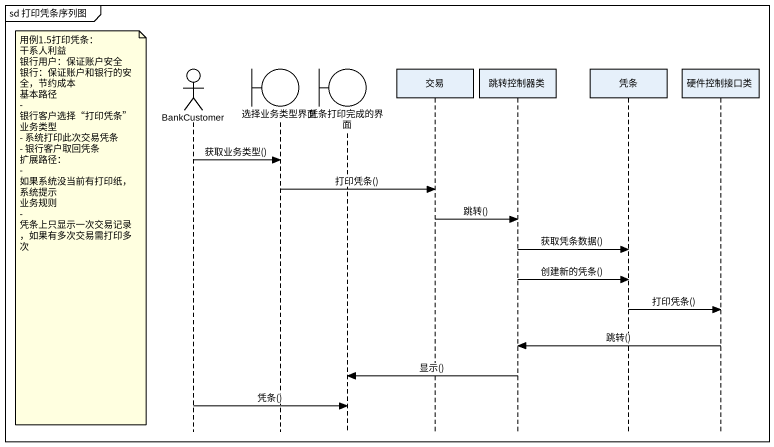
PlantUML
@startuml
mainframe sd 打印凭条序列图
hide footbox
actor BankCustomer
boundary 选择业务类型界面
boundary 凭条打印完成的界面
participant 交易
participant 跳转控制器类
participant 凭条
participant 硬件控制接口类

BankCustomer -> 选择业务类型界面 : 获取业务类型()
选择业务类型界面 -> 交易 : 打印凭条()
交易 -> 跳转控制器类 : 跳转()
note left of BankCustomer
  用例1.5打印凭条：
  干系人利益
  银行用户：保证账户安全
  银行：保证账户和银行的安全，节约成本
  基本路径
  - 银行客户选择“打印凭条”业务类型
  - 系统打印此次交易凭条
  - 银行客户取回凭条
  扩展路径：
  - 如果系统没当前有打印纸，系统提示
  业务规则
  - 凭条上只显示一次交易记录，如果有多次交易需打印多次
end note
跳转控制器类 -> 凭条 : 获取凭条数据()
跳转控制器类 -> 凭条 : 创建新的凭条()
凭条 -> 硬件控制接口类 : 打印凭条()
硬件控制接口类 -> 跳转控制器类 : 跳转()
跳转控制器类 -> 凭条打印完成的界面 : 显示()
BankCustomer -> 凭条打印完成的界面 : 凭条()
@enduml
